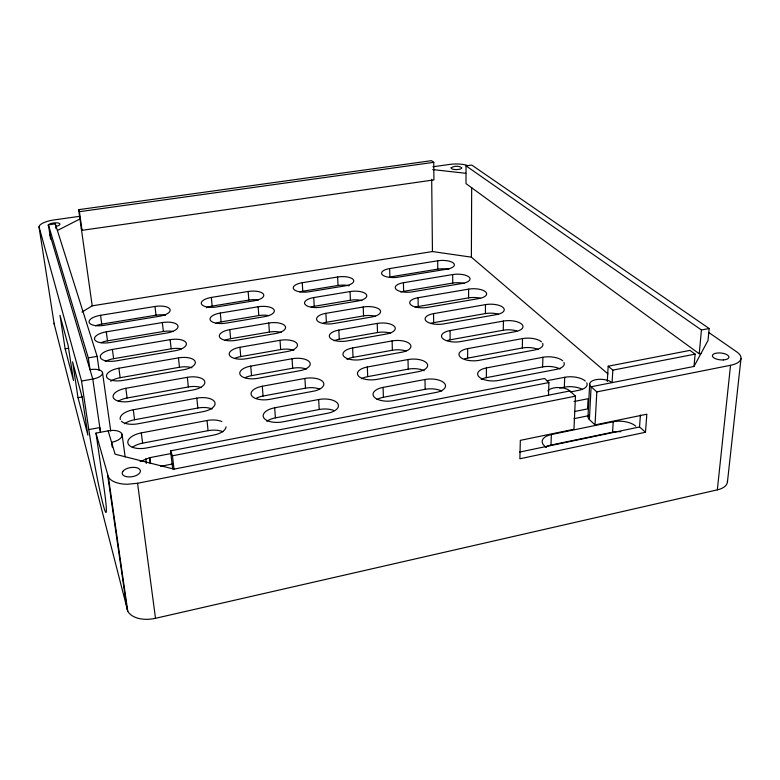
<?xml version="1.0" encoding="UTF-8"?>
<svg xmlns="http://www.w3.org/2000/svg" width="780" height="780" viewBox="0 0 780 780"><rect width="100%" height="100%" fill="white"/><g stroke="black" fill="none" stroke-linecap="round" stroke-linejoin="round"><path stroke-width="1.17" d="M547.833 390.916A12.022 5.567 2.8 0 1 558.295 387.523A12.022 5.567 2.8 0 1 569.897 390.956L575.474 396.152L573.953 429.273L520.328 440.359L519.88 458.757L645.489 432.266L646.834 414.209L595.033 424.915L589.397 419.581L591.094 386.773L693.995 366.454L708.025 340.45L709.166 328.517L471.764 165.058L466.04 165.867L466.011 183.631L699.221 353.769L701.415 353.34M464.451 358.946A14.323 6.415 0.5 0 1 467.63 358.118L467.659 348.631L522.532 338.588A14.274 6.143 1.6 0 1 541.476 341.835M415.243 307.223A12.977 5.333 -0.9 0 1 418.197 306.53L468.585 297.882L468.614 289.146A12.919 5.119 0.1 0 1 485.569 291.837A12.919 5.119 0.1 0 1 478.871 298.555L427.489 307.398A13.016 5.265 -0.9 0 1 410.602 304.639A13.016 5.265 -0.9 0 1 418.051 297.716L468.614 289.146M607.942 373.883L471.383 257.156L471.676 187.6M430.638 323.407A13.396 5.665 -0.5 0 1 433.66 322.666L485.404 313.57L485.482 304.619A13.338 5.431 0.5 0 1 503.081 307.495A13.338 5.431 0.5 0 1 496.392 314.623L443.596 323.934A13.435 5.587 -0.5 0 1 426.075 320.98A13.435 5.587 -0.5 0 1 433.563 313.638L485.482 304.619M481.221 379.324A14.84 6.854 1.1 0 1 486.349 377.656L486.447 367.916L542.919 357.279A14.8 6.552 2.3 0 1 562.653 360.779M447.008 340.606A13.835 6.025 0 0 1 450.109 339.836L503.275 330.242L503.422 321.067A13.787 5.772 1 0 1 521.703 324.148A13.787 5.772 1 0 1 515.034 331.715L460.756 341.552A13.894 5.947 -0.1 0 1 442.552 338.374A13.894 5.947 -0.1 0 1 450.07 330.574L503.422 321.067M467.63 358.118L522.298 347.997L522.532 338.588M486.349 377.656L542.607 366.931L542.919 357.279M548.486 395.187L548.915 382.561L544.606 378.476L170.547 450.86L172.663 468.848M545.434 447.125A16.692 8.444 3.6 0 1 550.972 445.097L551.362 434.538L613.216 421.746A16.692 8.014 4.8 0 1 635.768 426.163M559.582 388.108L564.31 387.182L564.72 377.276A15.376 6.991 3 0 1 585.322 381.049M588.003 416.666L589.67 383.965M595.033 424.915L596.817 391.901L591.094 386.773A11.992 5.421 3.7 0 1 595.881 379.685A11.992 5.421 3.7 0 1 612.085 382.629L612.826 370.139L608.176 366.21L607.288 381.517M550.972 445.097L612.573 432.198L613.216 421.746M645.489 432.266L639.542 426.972L640.409 415.009M693.995 366.454L695.126 354.13L690.017 350.386L608.176 366.21M699.221 353.769L701.444 329.979L466.04 165.867M79.57 216.343L54.239 219.901A16.975 5.431 -7 0 0 39.77 225.274L39 226.766L54.191 324.061L127.725 611.042A24.794 14.878 -10.8 0 0 155.503 618.306L717.337 489.85L730.538 365.293A23.644 9.828 5.5 0 0 736.944 352.034L708.913 332.592M727.428 482.157L741 358.478M140.117 461.584L149.487 457.723L171.376 453.473M81.959 312.088L92.215 305.828L432.442 251.55L471.383 257.156M57.398 230.509L79.96 218.975M519.568 452.088L639.542 426.972M573.953 418.685L588.062 415.798M574.441 411.548L587.584 408.886L588.1 398.707L573.992 401.534M112.242 447.125L111.559 442.309A12.48 5.947 -8.9 0 0 122.07 434.275A12.48 5.947 -8.9 0 0 108.157 430.833L95.979 433.105L108.381 477.029A26.198 13.211 -8.9 0 0 127.257 484.253L137.572 483.269L575.474 396.152M596.817 391.901L730.538 365.293M108.157 430.833L115.089 454.194L174.008 469.141L569.897 390.956M570.57 391.93L578.906 390.283A15.376 6.991 3 0 0 586.726 382.814M160.719 466.303L172.604 463.964M546.917 380.728L564.72 377.276M170.547 450.86L172.439 455.803L548.915 382.561M612.826 370.139L695.126 354.13M132.259 447.457A16.127 7.946 -8.3 0 1 142.613 443.147L208.065 430.667A15.775 7.78 -6.4 0 1 222.885 431.769M266.819 421.307A15.463 7.595 -4.5 0 1 275.418 417.856L319.225 409.51A15.298 7.459 -3.2 0 1 333.976 410.524M377.013 399.506A15.083 7.244 -1.5 0 1 383.389 397.273L425.149 389.317A14.976 7.088 -0.4 0 1 441.724 391.082M226.064 426.777A15.844 7.693 -6.3 0 1 213.681 435.084L146.523 447.964A16.195 7.859 -8.2 0 1 127.998 443.459A16.195 7.859 -8.2 0 1 141.297 432.9L207.041 420.517A15.844 7.693 -6.3 0 1 221.91 421.6M274.667 407.803L318.669 399.516A15.356 7.371 -3.2 0 1 337.769 403.601A15.356 7.371 -3.2 0 1 327.629 413.254L282.731 421.863A15.532 7.508 -4.4 0 1 263.698 417.69A15.532 7.508 -4.4 0 1 274.667 407.803L275.418 417.856M383.087 387.387L425.012 379.49A15.034 7 -0.4 0 1 444.473 383.321A15.034 7 -0.4 0 1 436.069 392.447L393.325 400.647A15.142 7.156 -1.5 0 1 373.912 396.737A15.142 7.156 -1.5 0 1 383.087 387.387L383.389 397.273M701.444 329.979L709.166 328.517M124.556 423.764A15.561 7.381 -8.1 0 1 134.579 419.738L197.857 408.018A15.229 7.234 -6.4 0 1 212.121 409.012M256.396 398.229A14.937 7.069 -4.7 0 1 263.065 396.026L305.497 388.167A14.771 6.952 -3.5 0 1 319.712 389.093M361.491 378.729A14.566 6.757 -1.9 0 1 367.692 376.642L408.213 369.135A14.459 6.63 -0.9 0 1 424.174 370.763M95.979 433.105L103.574 484.828A57.291 2.827 80 0 1 103.34 505.421A57.291 2.827 80 0 1 88.813 429.595L99.811 427.557A57.154 3.344 79.9 0 0 100.503 432.188M120.315 419.523A15.629 7.293 -8 0 1 133.282 409.763L196.823 398.131A15.288 7.156 -6.4 0 1 214.763 402.158A15.288 7.156 -6.4 0 1 203.005 411.674L138.128 423.764A15.629 7.293 -8 0 1 121.427 421.258M262.294 386.236L304.902 378.436A14.83 6.874 -3.5 0 1 323.242 382.219A14.83 6.874 -3.5 0 1 313.258 391.238L269.812 399.331A14.995 6.991 -4.6 0 1 251.531 395.47A14.995 6.991 -4.6 0 1 262.294 386.236L263.065 396.026M367.341 367L408.018 359.551A14.508 6.542 -0.9 0 1 426.699 363.11A14.508 6.542 -0.9 0 1 418.343 371.66L376.906 379.382A14.625 6.679 -1.9 0 1 358.264 375.745A14.625 6.679 -1.9 0 1 367.341 367L367.692 376.642M118.209 401.222A15.034 6.874 -8 0 1 127.12 397.995L188.36 386.958A14.723 6.747 -6.4 0 1 201.24 387.523M245.056 377.715A14.44 6.601 -4.8 0 1 251.531 375.648L292.675 368.228A14.284 6.494 -3.8 0 1 306.394 369.077M346.973 359.317A14.089 6.328 -2.3 0 1 353.028 357.347L392.369 350.249A13.972 6.211 -1.3 0 1 406.019 351.029M125.834 388.284L187.327 377.325A14.781 6.669 -6.4 0 1 204.584 381.059A14.781 6.669 -6.4 0 1 193.089 389.961L130.357 401.329A15.093 6.796 -7.9 0 1 113.236 397.478A15.093 6.796 -7.9 0 1 125.834 388.284L127.12 397.995M250.75 366.113L292.052 358.751A14.342 6.415 -3.8 0 1 309.689 362.261A14.342 6.415 -3.8 0 1 299.861 370.705L257.761 378.339A14.498 6.523 -4.8 0 1 240.191 374.751A14.498 6.523 -4.8 0 1 250.75 366.113L251.531 375.648M352.628 347.948L392.125 340.909A14.03 6.133 -1.4 0 1 410.075 344.214A14.03 6.133 -1.4 0 1 401.778 352.238L361.569 359.522A14.137 6.25 -2.3 0 1 343.658 356.148A14.137 6.25 -2.3 0 1 352.628 347.948L353.028 357.347M78.01 397.654L87.896 435.152L82.27 397.683L72.569 361.822L78.01 397.654L82.485 396.854M39 226.766L81.549 381.03L92.781 379.06A11.31 4.856 -8.4 0 0 102.492 372.43L110.74 431.116M110.711 381.235A14.547 6.425 -7.9 0 1 120.149 377.695L179.488 367.263A14.245 6.308 -6.4 0 1 191.929 367.78M234.448 358.527A13.981 6.181 -5 0 1 240.747 356.577L280.673 349.567A13.835 6.084 -4 0 1 293.914 350.337M334.21 340.723A13.64 5.928 -2.6 0 1 339.271 339.261L377.51 332.543A13.533 5.821 -1.7 0 1 390.702 333.255M118.882 368.228L178.454 357.874A14.303 6.23 -6.4 0 1 195.078 361.345A14.303 6.23 -6.4 0 1 183.846 369.691L123.103 380.406A14.596 6.347 -7.8 0 1 106.616 376.837A14.596 6.347 -7.8 0 1 118.882 368.228L120.149 377.695M239.947 347.276L280.02 340.314A13.884 6.006 -4 0 1 297.005 343.58A13.884 6.006 -4 0 1 287.332 351.517L246.509 358.722A14.04 6.103 -4.9 0 1 229.583 355.387A14.04 6.103 -4.9 0 1 239.947 347.276L240.747 356.577M338.842 330.096L377.218 323.427A13.572 5.753 -1.7 0 1 394.505 326.508A13.572 5.753 -1.7 0 1 386.276 334.055L347.227 340.948A13.689 5.86 -2.6 0 1 329.979 337.808A13.689 5.86 -2.6 0 1 338.842 330.096L339.271 339.261M105.232 361.53A14.089 6.016 -7.7 0 1 113.627 358.683L171.171 348.816A13.806 5.908 -6.4 0 1 181.36 348.806M224.494 340.538A13.553 5.792 -5.1 0 1 230.626 338.695L269.412 332.046A13.406 5.704 -4.2 0 1 281.365 332.475M323.261 323.008A13.221 5.567 -2.9 0 1 326.362 322.276L363.548 315.9A13.114 5.479 -2.1 0 1 375.424 316.29M112.379 349.45L170.137 339.661A13.855 5.84 -6.4 0 1 186.176 342.888A13.855 5.84 -6.4 0 1 175.188 350.737L116.327 360.857A14.137 5.938 -7.6 0 1 100.415 357.532A14.137 5.938 -7.6 0 1 112.379 349.45L113.627 358.683M229.817 329.628L268.739 323.027A13.455 5.636 -4.1 0 1 285.11 326.069A13.455 5.636 -4.1 0 1 275.603 333.538L235.979 340.353A13.601 5.723 -5 0 1 219.658 337.252A13.601 5.723 -5 0 1 229.817 329.628L230.626 338.695M325.904 313.336L363.217 307.008A13.153 5.411 -2.1 0 1 379.88 309.884A13.153 5.411 -2.1 0 1 371.728 316.992L333.772 323.524A13.26 5.499 -2.9 0 1 317.148 320.599A13.26 5.499 -2.9 0 1 325.904 313.336L326.362 322.276M97.139 356.363L55.282 223.831L48.409 224.806L88.286 357.874L97.139 356.363L99.138 370.432M65.14 348.835L73.486 380.465L68.133 345.423L59.972 315.247L65.14 348.835L68.63 348.25M101.088 342.683A13.65 5.636 -7.6 0 1 107.504 340.85L163.361 331.5A13.387 5.548 -6.4 0 1 173.238 331.471M216.021 323.271A13.143 5.441 -5.1 0 1 221.12 321.896L258.814 315.578A13.006 5.362 -4.3 0 1 268.564 315.549M311.191 306.988A12.821 5.245 -3.1 0 1 314.213 306.306L350.415 300.241A12.724 5.158 -2.3 0 1 361.91 300.593M400.744 291.983A12.587 5.031 -1.3 0 1 403.621 291.33L452.731 283.101A12.49 4.904 -0.3 0 1 464.129 283.413M106.275 331.841L162.338 322.559A13.435 5.479 -6.3 0 1 177.82 325.572A13.435 5.479 -6.3 0 1 167.076 332.962L109.98 342.547A13.699 5.567 -7.5 0 1 94.614 339.446A13.699 5.567 -7.5 0 1 106.275 331.841L107.504 340.85M220.301 313.043L258.131 306.774A13.055 5.294 -4.3 0 1 273.936 309.621A13.055 5.294 -4.3 0 1 264.586 316.66L226.093 323.125A13.192 5.372 -5.1 0 1 210.337 320.229A13.192 5.372 -5.1 0 1 220.301 313.043L221.12 321.896M313.726 297.57L350.044 291.564A12.763 5.089 -2.4 0 1 366.132 294.245A12.763 5.089 -2.4 0 1 358.059 300.963L321.136 307.164A12.87 5.177 -3.1 0 1 305.087 304.424A12.87 5.177 -3.1 0 1 313.726 297.57L314.213 306.306M403.435 282.721L452.712 274.56A12.529 4.836 -0.3 0 1 469.072 277.075A12.529 4.836 -0.3 0 1 462.384 283.433L412.327 291.847A12.626 4.963 -1.3 0 1 396.035 289.263A12.626 4.963 -1.3 0 1 403.435 282.721L403.621 291.33M95.511 325.825A13.25 5.304 -7.5 0 1 101.751 324.09L156.019 315.208A12.997 5.216 -6.4 0 1 165.594 315.169M206.349 307.729A12.763 5.119 -5.2 0 1 212.17 306.082L248.839 300.076A12.636 5.05 -4.4 0 1 258.297 300.027M299.822 291.895A12.451 4.943 -3.3 0 1 302.767 291.242L338.023 285.47A12.353 4.865 -2.6 0 1 349.167 285.792M448.822 269.422A12.119 4.631 -0.7 0 0 437.765 269.139L389.873 276.978L389.649 268.573L437.697 260.793A12.158 4.573 -0.7 0 1 453.502 263.152A12.158 4.573 -0.7 0 1 446.833 269.178L398.044 277.183A12.265 4.69 -1.6 0 1 382.298 274.755A12.265 4.69 -1.6 0 1 389.649 268.573M100.532 315.296L154.996 306.481A13.036 5.148 -6.3 0 1 169.972 309.299A13.036 5.148 -6.3 0 1 159.461 316.261L104.023 325.357A13.289 5.236 -7.4 0 1 89.164 322.462A13.289 5.236 -7.4 0 1 100.532 315.296L101.751 324.09M211.351 297.433L248.147 291.476A12.675 4.982 -4.4 0 1 263.425 294.138A12.675 4.982 -4.4 0 1 254.221 300.787L216.791 306.93A12.812 5.05 -5.2 0 1 201.572 304.219A12.812 5.05 -5.2 0 1 211.351 297.433L212.17 306.082M302.26 282.721L337.623 276.998A12.392 4.807 -2.6 0 1 353.165 279.503A12.392 4.807 -2.6 0 1 345.179 285.86L309.241 291.759A12.499 4.875 -3.3 0 1 293.738 289.195A12.499 4.875 -3.3 0 1 302.26 282.721L302.767 291.242M81.266 228.228L82.046 230.324L433.924 179.907L433.748 162.338L431.496 160.67L78.643 209.664L92.215 305.828M78.643 209.664L79.414 211.682L433.748 162.338M432.939 166.774L449.826 164.405A15.268 4.651 -0.9 0 1 467.649 165.575M432.764 169.582L465.826 173.297M49.881 234.361L92.781 379.06L100.513 432.364M48.409 224.806L50.602 239.099M55.282 223.831L56.004 228.589M81.549 381.03L88.813 429.595M107.689 475.381L127.033 609.19M88.286 357.874L90.002 369.671A11.31 4.856 -8.4 0 1 102.492 372.43M108.381 477.029L127.725 611.042M79.414 211.682L82.046 230.324M122.06 434.226L125.151 456.934M137.572 483.269L155.503 618.306M133.282 409.763L134.579 419.738M145.753 458.738L146.357 463.418M141.297 432.9L142.613 443.147M149.877 457.645L150.618 463.495M149.487 457.723L150.228 463.564M172.439 455.803L174.008 469.141M154.996 306.481L156.019 315.208M162.338 322.559L163.361 331.5M170.137 339.661L171.171 348.816M178.454 357.874L179.488 367.263M187.327 377.325L188.36 386.958M196.823 398.131L197.857 408.018M207.041 420.517L208.065 430.667M54.122 323.222L54.191 324.061M248.147 291.476L248.839 300.076M258.131 306.774L258.814 315.578M268.739 323.027L269.412 332.046M280.02 340.314L280.673 349.567M292.052 358.751L292.675 368.228M304.902 378.436L305.497 388.167M318.669 399.516L319.225 409.51M337.623 276.998L338.023 285.47M350.044 291.564L350.415 300.241M363.217 307.008L363.548 315.9M377.218 323.427L377.51 332.543M392.125 340.909L392.369 350.249M408.018 359.551L408.213 369.135M418.051 297.716L418.197 306.53M425.012 379.49L425.149 389.317M433.563 313.638L433.66 322.666M431.691 179.38L432.442 251.55M437.697 260.793L437.765 269.139M450.07 330.574L450.109 339.836M452.712 274.56L452.731 283.101M727.418 480.665A22.513 11.222 7.7 0 1 717.337 489.85M48.506 226.083A5.938 1.901 -7 0 1 51.977 223.255A5.938 1.901 -7 0 1 59.563 223.538A5.938 1.901 -7 0 1 56.131 226.375M468.585 297.882A12.87 5.187 0.1 0 1 480.353 298.243M485.404 313.57A13.289 5.499 0.6 0 1 498.517 314.233M503.275 330.242A13.738 5.85 1.1 0 1 516.838 330.954M522.298 347.997A14.225 6.22 1.7 0 1 538.278 349.498M542.607 366.931A14.752 6.63 2.4 0 1 560.089 368.998M564.31 387.182A15.317 7.079 3.1 0 1 582.514 389.415M612.573 432.198A16.624 8.112 5 0 1 620.792 431.701M467.659 348.631A14.371 6.337 0.4 0 0 460.132 356.928A14.371 6.337 0.4 0 0 479.076 360.34L534.914 349.937A14.274 6.143 1.6 0 0 542.675 343.385M486.447 367.916A14.898 6.776 1 0 0 478.93 376.769A14.898 6.776 1 0 0 498.664 380.445L556.159 369.418A14.8 6.552 2.3 0 0 563.959 362.427M546.341 447.291A16.76 8.346 3.4 0 1 551.362 434.538M589.397 419.581A11.837 5.626 4.1 0 1 588.5 415.243M451.171 167.817L451.171 168.246A5.333 1.618 -0.9 0 0 456.476 169.582A5.333 1.618 -0.9 0 0 461.75 168.08L461.74 167.661C458.845 165.691 454.009 165.779 451.171 167.817M122.831 471.403L122.255 472.66A9.194 4.641 -8.9 0 0 125.911 476.541A9.194 4.641 -8.9 0 0 135.008 475.985L137.046 475.108A9.194 4.641 -8.9 0 0 136.685 467.727A9.194 4.641 -8.9 0 0 122.831 471.403M723.274 359.931L721.149 359.931A8.287 3.442 5.6 0 1 712.559 355.095A8.287 3.442 5.6 0 1 724.308 353.632L726.092 354.276A8.287 3.442 5.6 0 1 728.744 357.776A8.287 3.442 5.6 0 1 723.274 359.931"/></g></svg>
